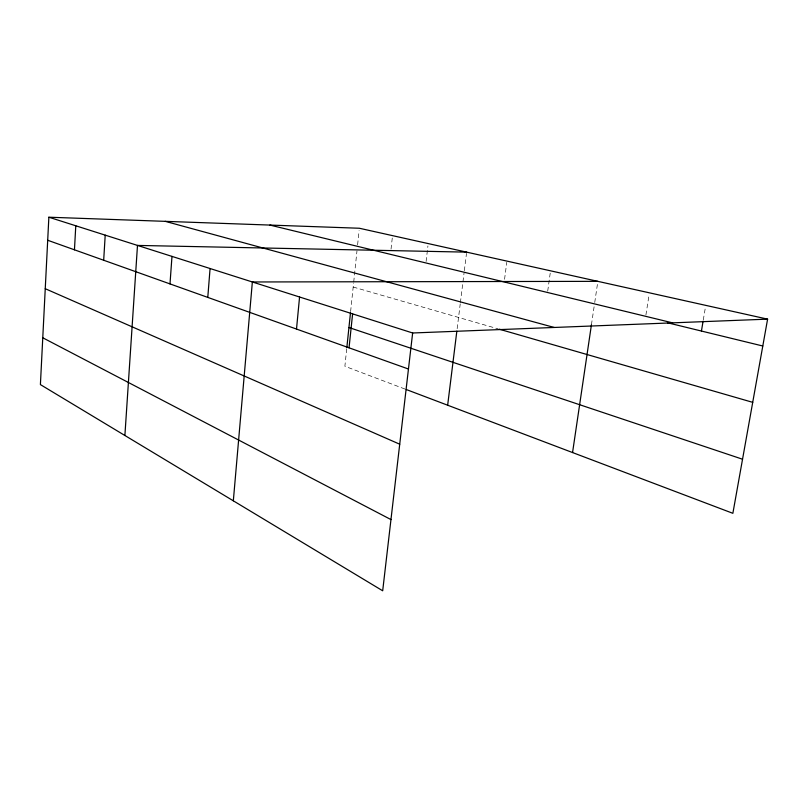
<?xml version="1.0" encoding="UTF-8"?>
<svg xmlns="http://www.w3.org/2000/svg" width="808" height="808" viewBox="0 0 808 808"><rect width="100%" height="100%" fill="white"/><g stroke="black" fill="none" stroke-linecap="round" stroke-linejoin="round"><path stroke-width="0.61" stroke-dasharray="4.04 3.03" d="M346.713 348.763L344.885 366.266L405 389.052M350.611 311.565L353.581 283.295M353.712 282.053L356.974 250.914M357.611 244.814L359.095 230.623M391.032 249.096L392.395 236.865M426.099 261.479L427.917 245.965M457.156 328.664L460.227 303.909M460.378 302.687L462.812 283.012M462.964 281.78L464.034 273.175M464.337 270.7L466.489 253.379M504.556 279.295L506.778 262.327M547.713 291.102L550.208 273.205M591.436 324.776L594.183 306.181M594.739 302.465L597.668 282.588M645.915 314.958L649.006 295.284M703.283 320.039L705.535 306.586M353.187 287.032L498.051 328.836"/><path stroke-width="1.21" d="M48.864 217.211L40.4 384.598L382.689 590.789L412.646 332.987L48.864 217.211L359.348 228.25L767.6 319.14L732.866 513.312L406.182 389.496M74.457 249.803L75.78 225.775M103.687 260.237L105.212 235.138M124.887 435.492L137.491 245.42L466.64 252.136M169.993 283.911L171.983 256.389M207.787 297.394L210.07 268.519M233.33 500.819L252.359 281.972L597.859 281.346M296.506 329.058L299.566 297.001M346.844 347.521L350.49 312.797M349.036 347.814L352.611 313.878M447.652 405.222L456.843 331.159M572.559 452.551L591.436 324.776M701.435 331.048L703.071 321.261M412.646 332.987L767.6 319.14M269.882 225.068L672.549 322.846M667.408 322.745L762.792 346.006M165.216 221.341L554.207 327.462M499.233 329.179L752.723 402.344M348.945 327.523L742.542 459.217M47.692 240.259L408.464 369.024M45.248 288.709L399.728 444.208M42.763 337.774L390.961 519.584"/></g></svg>
